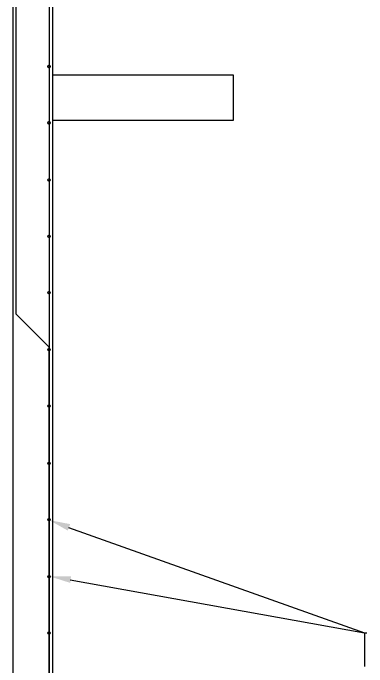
# Model space of a CAD drawing. Header units: millimetres. Extents: x 1427 to 15417, y 3138 to 22257.
# Drawn here: x 12480 to 14040, y 14306 to 17188 of the extents above; entities that cross this region are included whole.
import ezdxf

# ---------------------------------------------------------------- set-up
doc = ezdxf.new("R2010")
doc.units = ezdxf.units.MM
doc.layers.add('PDF_0', color=7, linetype='Continuous')

msp = doc.modelspace()

# ---------------------------------------------------------------- linework, layer by layer
at = {"layer": 'PDF_0', "lineweight": 25}
for points in [[(12653.5, 4925.7), (13469.3, 4929.3), (13469.3, 4698.7), (12681.9, 4698.7), (12479.7, 4698.7), (12479.7, 20979.6), (12653.5, 20979.6), (12653.5, 4698.7)], [(12639.3, 20979.6), (12639.3, 4698.7)], [(12493.9, 4815.8), (12493.9, 6004), (12639.3, 6145.9), (12639.3, 7713.7), (12493.9, 7859.1), (12493.9, 8713.9), (12493.9, 9568.8), (12639.3, 9714.2), (12639.3, 11714.7), (12493.9, 11860.2), (12493.9, 12715), (12493.9, 13569.8), (12639.3, 13715.3), (12639.3, 15715.8), (12493.9, 15861.2), (12493.9, 16716.1), (12493.9, 17570.9), (12639.3, 17716.3), (12639.3, 19716.9), (12493.9, 19862.3), (12493.9, 20717.1)], [(12653.5, 16716.1), (13451.6, 16716.1), (13451.6, 16914.7), (12653.5, 16914.7)], [(12724.4, 14921.3), (14029.7, 14456.6), (14029.7, 14307.6)], [(12731.5, 14690.7), (14029.7, 14456.6), (14040.4, 14456.6)]]:
    msp.add_lwpolyline(points, dxfattribs=at)
for centre in [(12638, 16952.6), (12638, 16704.3), (12638, 16452.4), (12638, 16204.1), (12638, 15955.8), (12638, 15704), (12638, 15455.7), (12638, 15203.8), (12638, 14955.5), (12638, 14703.7), (12638, 14455.4)]:
    msp.add_circle(centre, 5.32, dxfattribs=at)
at = {"layer": 'PDF_0', "transparency": 33554559}
for points in [[(12720.9, 14907.1), (12639.3, 14953.2), (12731.5, 14935.5)], [(12731.5, 14676.5), (12642.8, 14704.9), (12735.1, 14704.9)]]:
    msp.add_solid(points, dxfattribs=at)

doc.saveas('drawing.dxf')
